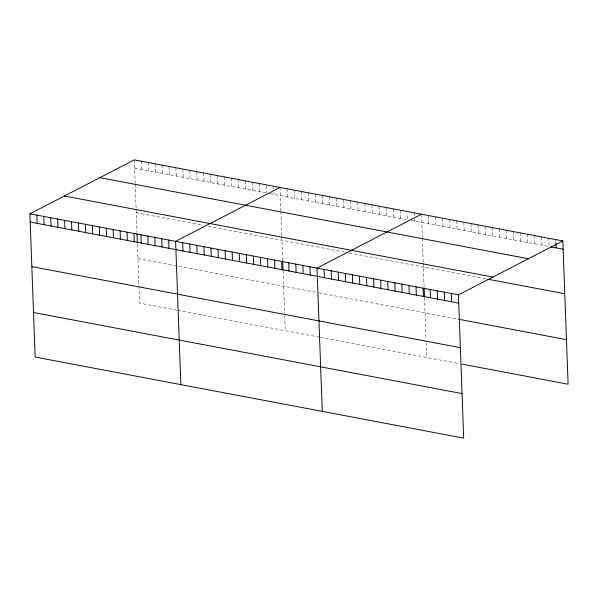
<?xml version="1.0" encoding="UTF-8"?>
<svg xmlns="http://www.w3.org/2000/svg" width="598" height="598" viewBox="0 0 598 598"><rect width="100%" height="100%" fill="white"/><g stroke="black" fill="none" stroke-linecap="round" stroke-linejoin="round"><path stroke-width="0.45" stroke-dasharray="2.99 2.24" d="M134.617 168.143L265.572 192.915M269.907 193.737L407.589 219.787L407.358 213.351M411.125 220.453L549.009 246.54L548.702 238.266M136.247 212.694L203.028 225.326M208.231 226.313L344.702 252.124M349.12 252.961L486.122 278.877M137.929 258.59L317.217 292.512M318.988 292.841L458.636 319.265M176.859 310.198L139.566 303.141L137.368 243.289M177.726 310.362L318.854 337.055M320.618 337.392L459.384 363.644M555.811 240.523L555.908 243.281M541.631 236.928L541.938 245.202M534.56 235.59L534.866 243.864M527.496 234.252L527.795 242.526M520.424 232.914L520.723 241.188M513.353 231.576L513.652 239.85M506.282 230.245L506.581 238.512M499.21 228.907L499.509 237.174M492.139 227.569L492.438 235.836M485.068 226.231L485.374 234.498M477.996 224.893L478.303 233.16M470.925 223.555L471.231 231.822M463.854 222.217L464.16 230.484M456.782 220.879L457.089 229.146M449.711 219.541L450.017 227.808M442.64 218.203L442.946 226.47M435.568 216.865L435.875 225.132M428.504 215.527L428.803 223.794M421.433 214.189L422.278 237.309M422.315 238.236L423.197 262.365M423.227 263.299L424.117 287.406M424.49 297.61L426.038 339.821M426.142 342.609L426.68 357.454M414.362 212.851L414.459 215.609M414.593 219.287L414.661 221.125M400.219 210.175L400.518 218.449M393.148 208.837L393.447 217.111M386.076 207.499L386.375 215.773M379.005 206.161L379.311 214.435M371.934 204.822L372.24 213.097M364.862 203.492L365.169 211.759M357.791 202.154L358.097 210.421M350.72 200.816L351.026 209.083M343.648 199.478L343.955 207.745M336.577 198.14L336.883 206.407M329.505 196.802L329.812 205.069M322.442 195.464L322.741 203.731M315.37 194.126L315.669 202.393M308.299 192.788L308.598 201.055M301.228 191.45L301.527 199.717M294.156 190.112L294.455 198.379M287.085 188.774L287.384 197.041M280.014 187.436L280.858 210.556M280.896 211.483L281.778 235.612M281.815 236.546L282.667 259.809M283.071 270.857L284.618 313.068M284.723 315.856L285.268 330.701M273.077 186.128L273.174 188.878M273.308 192.556L273.376 194.395M266.17 185.731L266.439 193.079M259.196 183.496L259.502 191.771M252.259 182.188L252.565 190.456M245.322 180.873L245.629 189.147M238.385 179.564L238.684 187.832M231.448 178.249L231.747 186.516M224.504 176.933L224.811 185.208M217.567 175.625L217.874 183.892M210.631 174.31L210.937 182.584M203.694 173.001L203.993 181.269M196.757 171.686L197.056 179.953M189.82 170.37L190.119 178.645M182.876 169.062L183.182 177.329M175.939 167.746L176.246 176.021M169.002 166.438L169.309 174.706M162.065 165.123L162.364 173.39M155.129 163.815L155.428 172.082M148.184 162.499L148.491 170.766M141.248 161.183L141.554 169.458M134.311 159.875L135.155 182.995M135.193 183.922L136.964 232.241"/><path stroke-width="0.9" d="M562.845 240.942L458.434 294.859L463.689 438.125L35.155 357.058L29.9 213.792L134.311 159.875L562.845 240.942L568.1 384.208L462.037 364.145M280.014 187.436L175.603 241.353L180.858 384.619M421.433 214.189L317.022 268.106L322.27 411.372M550.773 246.869L563.152 249.209M99.859 177.666L528.393 258.732M64.352 195.995L492.894 277.068M487.886 279.214L564.781 293.76M29.9 213.792L458.434 294.859M30.206 222.06L458.741 303.126M458.636 319.265L566.463 339.664M31.836 266.611L460.37 347.677M33.518 312.507L462.052 393.574M555.908 243.281L556.08 247.871M451.363 293.521L451.669 301.788M444.292 292.183L444.598 300.45M437.22 290.845L437.527 299.112M430.149 289.507L430.455 297.782M424.146 288.258L424.46 296.757M423.085 288.169L423.384 296.444M416.014 286.831L416.313 295.106M408.942 285.493L409.241 293.768M401.871 284.155L402.17 292.429M394.8 282.817L395.099 291.091M387.728 281.486L388.027 289.753M380.657 280.148L380.963 288.415M373.586 278.81L373.892 287.077M366.514 277.472L366.821 285.739M359.443 276.134L359.749 284.401M352.372 274.796L352.678 283.063M345.3 273.458L345.607 281.725M338.229 272.12L338.535 280.387M331.157 270.782L331.464 279.049M324.086 269.444L324.393 277.711M309.951 266.768L310.25 275.035M302.88 265.43L303.179 273.697M295.808 264.092L296.107 272.367M288.737 262.754L289.036 271.029M282.697 260.653L283.041 270.004M281.665 261.416L281.964 269.691M274.594 260.078L274.901 268.353M267.523 258.74L267.829 267.014M260.451 257.402L260.758 265.676M253.38 256.071L253.687 264.338M246.309 254.733L246.615 263M239.237 253.395L239.544 261.662M232.166 252.057L232.473 260.324M225.095 250.719L225.401 258.986M218.031 249.381L218.33 257.648M210.959 248.043L211.258 256.31M203.888 246.705L204.187 254.972M196.817 245.367L197.116 253.634M189.745 244.029L190.044 252.296M182.674 242.691L182.973 250.958M168.666 240.037L168.965 248.312M161.729 238.729L162.028 246.996M154.785 237.413L155.091 245.688M147.848 236.105L148.155 244.373M140.911 234.79L141.218 243.057M137.024 233.945L137.338 242.444M133.974 233.482L134.273 241.749M127.038 232.166L127.337 240.433M120.093 230.85L120.4 239.125M113.157 229.542L113.463 237.81M106.22 228.227L106.526 236.502M99.283 226.919L99.582 235.186M92.346 225.603L92.645 233.87M85.402 224.287L85.708 232.562M78.465 222.979L78.772 231.247M71.528 221.664L71.835 229.938M64.591 220.356L64.898 228.623M57.655 219.04L57.954 227.307M50.718 217.724L51.017 225.999M43.774 216.416L44.08 224.684M36.837 215.101L37.143 223.375"/></g></svg>
